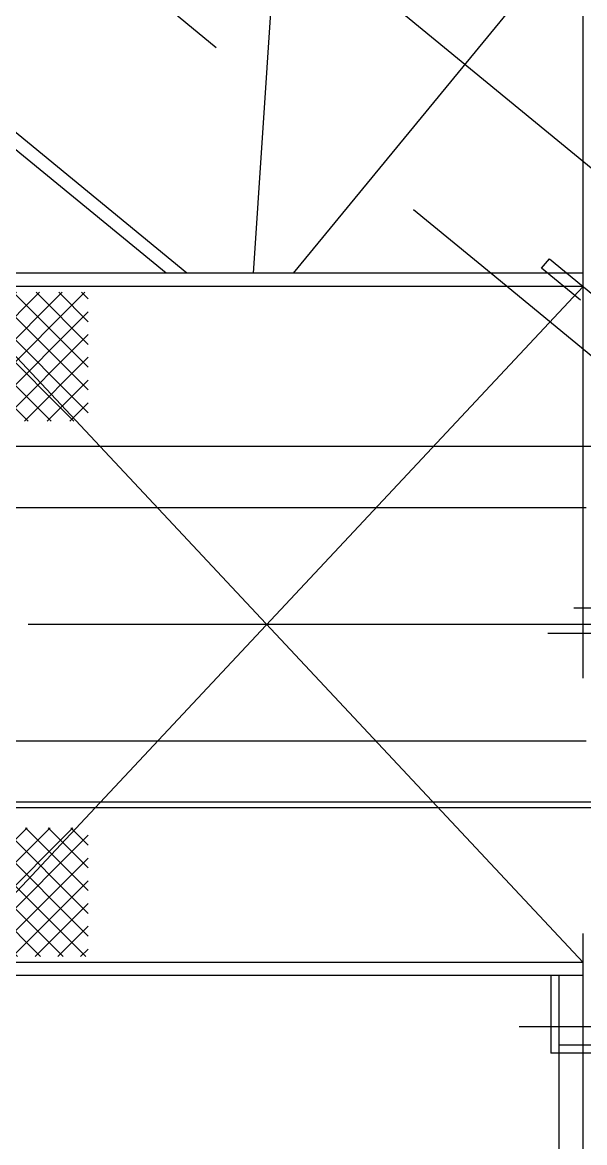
# Model space of a CAD drawing. Header units: millimetres. Extents: x 0 to 42050, y 0 to 29700.
# Drawn here: x 37519 to 37868, y 21353 to 22049 of the extents above; entities that cross this region are included whole.
import ezdxf

# ---------------------------------------------------------------- set-up
doc = ezdxf.new("R2010")
doc.units = ezdxf.units.MM
doc.header["$LTSCALE"] = 50
for name, pattern in [('CENTER2', [28.575, 19.05, -3.175, 3.175, -3.175]), ('HIDDEN2', [4.7625, 3.175, -1.5875]), ('PHANTOM2', [31.75, 15.875, -3.175, 3.175, -3.175, 3.175, -3.175])]:
    doc.linetypes.add(name, pattern=pattern)
for name, color, linetype in [('EXISTENTE', 8, 'PHANTOM2'), ('ML1', 8, 'Continuous'), ('TC1', 8, 'CENTER2'), ('TDM', 2, 'Continuous'), ('TR', 7, 'Continuous')]:
    doc.layers.add(name, color=color, linetype=linetype)
doc.layers.add('HIDDEN', color=8, linetype='HIDDEN2', transparency=0.4)
pattern_1 = [(45, (-60250.229, -3999.764), (-7.0710678, 7.0710678), []), (135, (-60250.229, -3999.764), (-7.0710678, -7.0710678), [])]

# ---------------------------------------------------------------- blocks, each defined once
blk = doc.blocks.new('A$C8ff1fb60')
at = {"layer": 'HIDDEN'}
h = blk.add_hatch(dxfattribs=at)
h.set_pattern_fill('ANSI37', color=256, scale=80, style=0)
h.set_pattern_definition(pattern_1)
edge = h.paths.add_edge_path()
edge.add_line((810.61, 1849.94), (810.61, 1929.94))
edge.add_line((810.61, 1929.94), (627.47, 1929.94))
edge.add_spline(control_points=[(627.47, 1929.94), (628.49, 1918.71), (630, 1902.24), (643.32, 1880.76), (625.44, 1862.85), (639.38, 1854.45), (646.87, 1849.94)], knot_values=[0, 0, 0, 0, 340.747216, 499.937514, 679.992254, 889.041728, 889.041728, 889.041728, 889.041728], degree=3, periodic=0)
edge.add_line((646.87, 1849.94), (810.61, 1849.94))
h = blk.add_hatch(dxfattribs=at)
h.set_pattern_fill('ANSI31', color=256, scale=5, angle=315.00003, style=0)
h.set_pattern_definition([(179.999973, (38187.304, 8763.117), (7.6e-06, 15.875), [])])
h.paths.add_polyline_path([(1308.04, 1793.35), (1308.04, 1723.53), (1078.04, 1723.53)])
h.paths.add_polyline_path([(1078.04, 1723.53), (1308.04, 1723.53), (1308.04, 1653.72)])
h.paths.add_polyline_path([(1308.04, 1793.35), (1374.54, 1813.53), (1374.54, 1723.53), (1308.04, 1723.53)])
h.paths.add_polyline_path([(1308.04, 1723.53), (1374.54, 1723.53), (1374.54, 1633.53), (1308.04, 1653.72)])
h = blk.add_hatch(dxfattribs=at)
h.set_pattern_fill('ANSI37', color=256, scale=80, style=0)
h.set_pattern_definition(pattern_1)
edge = h.paths.add_edge_path()
edge.add_line((810.61, 1517.14), (627.47, 1517.14))
edge.add_spline(control_points=[(627.47, 1517.14), (628.49, 1528.36), (630, 1544.84), (643.32, 1566.31), (625.44, 1584.23), (639.38, 1592.63), (646.87, 1597.14)], knot_values=[0, 0, 0, 0, 340.747216, 499.937514, 679.992254, 889.041728, 889.041728, 889.041728, 889.041728], degree=3, periodic=0)
edge.add_line((646.87, 1597.14), (810.61, 1597.14))
edge.add_line((810.61, 1597.14), (810.61, 1517.14))
at = {"layer": 'EXISTENTE'}
for p, q in [((858.95, 1941.75), (-415.51, 2989.4)), ((-213.51, 2989.4), (1060.94, 1941.75)), ((1118.04, 1941.75), (-4782.03, 1941.76)), ((1154.54, 1834.04), (-8528.49, 1834.04)), ((1154.54, 1613.04), (-5307.88, 1613.04)), ((1154.54, 1609.54), (-5307.88, 1609.54)), ((1118.04, 1505.32), (-4782.03, 1505.33)), ((1102.99, 1505.32), (1102.99, 1174.06))]:
    blk.add_line(p, q, dxfattribs=at)
at = {"layer": 'HIDDEN'}
blk.add_line((1060.94, 1941.75), (1644.39, 1462.14), dxfattribs=at)
blk.add_lwpolyline([(1097.13, 1950.76), (1483.38, 1633.25), (1559.58, 1725.95), (1173.34, 2043.46), (1178.16, 2049.33), (1570.28, 1727), (1484.43, 1622.56), (1092.31, 1944.89)], close=True, dxfattribs=at)
at = {"layer": 'ML1'}
blk.add_line((1097.99, 1505.32), (1097.99, 1457.14), dxfattribs=at)
at = {"layer": 'TC1'}
for p, q in [((871.88, 1941.75), (-402.57, 2989.4)), ((1718.98, 1517.25), (-71.87, 2989.4)), ((1118.04, -1167.33), (1118.04, 2429.58)), ((913.38, 1941.75), (928.23, 2167.28)), ((1101.8, 2141.18), (937.86, 1941.75)), ((1118.04, 1933.54), (-4782.03, 1933.54)), ((1118.04, 1933.54), (724.91, 1513.54)), ((724.91, 1933.54), (1118.04, 1513.54)), ((1725.86, 1723.54), (-9074.87, 1723.54)), ((1118.04, 1513.54), (-4782.03, 1513.54)), ((2030.88, 1473.54), (1067.96, 1473.54)), ((1982.99, 1462.14), (1102.99, 1462.14)), ((1987.99, 1457.14), (1097.99, 1457.14))]:
    blk.add_line(p, q, dxfattribs=at)
at = {"layer": 'TR'}
for p, q in [((1120.01, 1796.04), (-237.81, 1796.04)), ((1120.01, 1651.03), (-5307.88, 1651.03))]:
    blk.add_line(p, q, dxfattribs=at)

msp = doc.modelspace()

# ---------------------------------------------------------------- block references
at = {"layer": 'TDM'}
msp.add_blockref('A$C8ff1fb60', (36749.24, 19951.45), dxfattribs=at)

doc.saveas('drawing.dxf')
